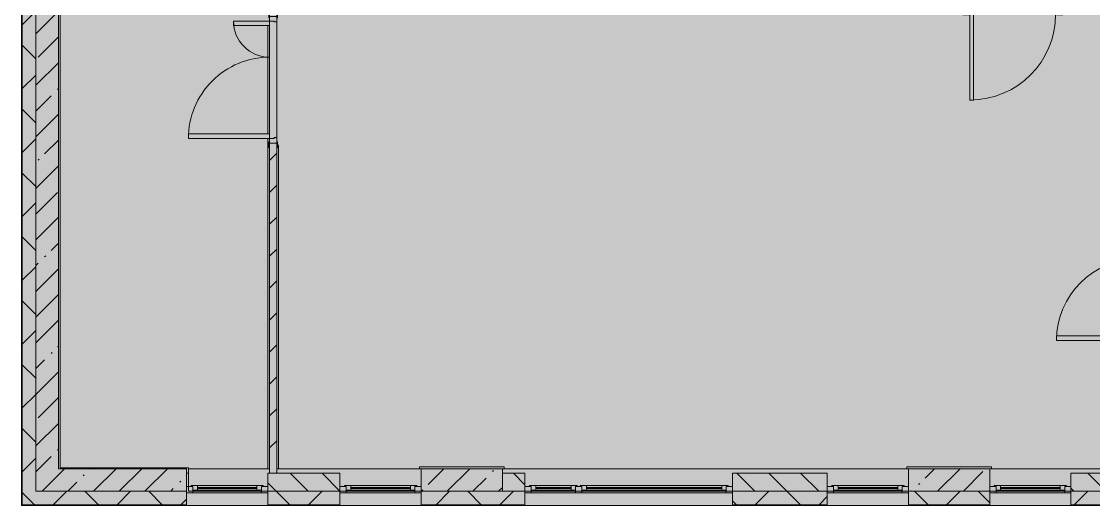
# Model space of a CAD drawing. Header units: millimetres. Extents: x 81773 to 282675, y -8553 to 29000.
# Drawn here: x 237003 to 248883, y -258 to 5100 of the extents above; entities that cross this region are included whole.
import ezdxf

# ---------------------------------------------------------------- set-up
doc = ezdxf.new("R2010")
doc.units = ezdxf.units.MM
doc.layers.add('A-DETL-GENF-5', color=7, linetype='Continuous', lineweight=9, true_color=0xc0c0c0, transparency=0.4)
for name, color, linetype, lineweight, true_color in [('A-DOOR-3', 7, 'Continuous', 5, 0xb7b7b7), ('A-DOOR-4', 7, 'Continuous', 5, 0xe2e2e2), ('A-DOOR-5', 7, 'Continuous', 5, 0xaaaaaa), ('A-DOOR-FRAM-2', 7, 'Continuous', 5, 0xe2e2e2), ('A-DOOR-FRAM-3', 7, 'Continuous', 5, 0xb7b7b7), ('A-DOOR-FRAM-4', 7, 'Continuous', 5, 0xaaaaaa), ('A-FLOR-2', 7, 'Continuous', 5, 0xb7b7b7), ('A-GLAZ-2', 7, 'Continuous', 5, 0x737373), ('A-WALL-3', 7, 'Continuous', 5, 0x737373), ('A-WALL-4', 7, 'Continuous', 9, 0x737373), ('I-WALL-5', 7, 'Continuous', 5, 0x737373), ('S-COLS-3', 7, 'Continuous', 5, 0x737373)]:
    doc.layers.add(name, color=color, linetype=linetype, lineweight=lineweight, true_color=true_color)
for name, color, linetype, lineweight in [('A-WALL', 7, 'Continuous', 9), ('A-WALL-2', 7, 'Continuous', 5), ('I-WALL-4', 7, 'Continuous', 5), ('S-COLS-2', 7, 'Continuous', 5)]:
    doc.layers.add(name, color=color, linetype=linetype, lineweight=lineweight)
pattern_1 = [(45, (147802.7, 0), (-353.5534, 353.5534), []), (135, (147802.7, 0), (-353.5534, -353.5534), [])]
pattern_2 = [(45, (147802.7, 0), (-285.1231, 285.1231), []), (45, (148087.8, 0), (-285.1231, 285.1231), [504.031, -100.806, 16.764, -84.042])]

# ---------------------------------------------------------------- blocks, each defined once
blk = doc.blocks.new('BSC_Колонна _Прямоугольная - 250х900-23282983-3_3_3_птичка')
at = {"layer": 'S-COLS-2'}
h = blk.add_hatch(dxfattribs=at)
h.set_pattern_fill('FP_105', color=256, style=0, pattern_type=2)
h.set_pattern_definition([(45, (-99480, -25), (-285.1231, 285.1231), []), (45, (-99194.88, -25), (-285.1231, 285.1231), [504.031, -100.806, 16.764, -84.042])])
h.paths.add_polyline_path([(450, -125), (450, 125), (-450, 125), (-450, -125), (-17, -125)])
at = {"layer": 'S-COLS-3'}
for p, q in [((450, 125), (-450, 125)), ((-450, 125), (-450, -125)), ((450, -125), (450, 125)), ((-450, -125), (450, -125))]:
    blk.add_line(p, q, dxfattribs=at)
blk = doc.blocks.new('110_Дверь_СКБ_1Ст_Внутренняя1 - Д-7а_л__950x2100h_Туалет-V141-3_3_3_птичка')
at = {"layer": 'A-DOOR-4'}
h = blk.add_hatch(color=256, dxfattribs=at)
h.paths.add_polyline_path([(487.5, 110), (487.5, 70), (477.5, 70), (477.5, 30), (512.5, 30), (512.5, 110)])
h.paths.add_polyline_path([(-462.5, 110), (-487.5, 110), (-487.5, 30), (-452.5, 30), (-452.5, 70), (-462.5, 70)])
at = {"layer": 'A-DOOR-5'}
h = blk.add_hatch(dxfattribs=at)
h.set_pattern_fill('FP_12', color=256, style=0, pattern_type=2)
h.set_pattern_definition([(135, (1776.41, 174.685), (-14.14214, -14.14214), []), (225, (1776.41, 174.685), (14.14214, -14.14214), [])])
h.paths.add_polyline_path([(537.5, 110), (512.5, 110), (512.5, -110), (537.5, -110)])
at = {"layer": 'A-DOOR-FRAM-2'}
for points in [[(447.5, 1060), (447.5, 110), (487.5, 110), (487.5, 1060)], [(-542.5, 118), (-542.5, 110), (-472.5, 110), (-472.5, 118)], [(-472.5, 30), (-487.5, 30), (-487.5, -110), (-472.5, -110)], [(567.5, 118), (497.5, 118), (497.5, 110), (567.5, 110)], [(512.5, 30), (497.5, 30), (497.5, -110), (512.5, -110)], [(-542.5, -110), (-542.5, -118), (-472.5, -118), (-472.5, -110)], [(567.5, -110), (497.5, -110), (497.5, -118), (567.5, -118)]]:
    blk.add_hatch(color=256, dxfattribs=at).paths.add_polyline_path(points)
at = {"layer": 'A-DOOR-FRAM-4'}
h = blk.add_hatch(dxfattribs=at)
h.set_pattern_fill('FP_13', color=256, style=0, pattern_type=2)
h.set_pattern_definition([(45, (-346.384, 174.685), (-14.1421, 14.1421), []), (135, (-346.384, 174.685), (-14.1421, -14.1421), [])])
h.paths.add_polyline_path([(-487.5, 110), (-512.5, 110), (-512.5, -110), (-487.5, -110)])
at = {"layer": 'A-DOOR-3'}
for p, q in [((487.5, 1060), (447.5, 1060)), ((447.5, 1060), (447.5, 110)), ((487.5, 110), (487.5, 1060)), ((447.5, 110), (487.5, 110))]:
    blk.add_line(p, q, dxfattribs=at)
blk.add_arc((487.5, 110), 950, 90, 180, dxfattribs=at)
at = {"layer": 'A-DOOR-FRAM-3'}
for p, q in [((-472.5, 118), (-542.5, 118)), ((-542.5, 118), (-542.5, 110)), ((-542.5, 110), (-472.5, 110)), ((-487.5, 110), (-512.5, 110)), ((-512.5, 110), (-512.5, -110)), ((-462.5, 110), (-487.5, 110)), ((-487.5, 110), (-487.5, 30)), ((-487.5, -110), (-487.5, 110)), ((-472.5, 110), (-487.5, 110)), ((-487.5, 110), (-487.5, 109)), ((-487.5, 109), (-472.5, 109)), ((-487.5, 30), (-452.5, 30)), ((-472.5, 30), (-487.5, 30)), ((-487.5, 30), (-487.5, -110)), ((-472.5, 110), (-472.5, 118)), ((-472.5, 109), (-472.5, 110)), ((-472.5, -110), (-472.5, 30)), ((-462.5, 70), (-462.5, 110)), ((-452.5, 70), (-462.5, 70)), ((-452.5, 30), (-452.5, 70)), ((487.5, 70), (477.5, 70)), ((477.5, 70), (477.5, 30)), ((477.5, 30), (512.5, 30)), ((487.5, 110), (487.5, 70)), ((512.5, 110), (487.5, 110)), ((567.5, 118), (497.5, 118)), ((497.5, 118), (497.5, 110)), ((512.5, 110), (497.5, 110)), ((497.5, 110), (497.5, 109)), ((497.5, 110), (567.5, 110)), ((497.5, 109), (512.5, 109)), ((512.5, 30), (497.5, 30)), ((497.5, 30), (497.5, -110)), ((512.5, 30), (512.5, 110)), ((537.5, 110), (512.5, 110)), ((512.5, 110), (512.5, -110)), ((512.5, 109), (512.5, 110)), ((512.5, -110), (512.5, 30)), ((537.5, -110), (537.5, 110)), ((567.5, 110), (567.5, 118)), ((-472.5, -110), (-542.5, -110)), ((-542.5, -110), (-542.5, -118)), ((-542.5, -118), (-472.5, -118)), ((-512.5, -110), (-487.5, -110)), ((-487.5, -110), (-472.5, -110)), ((-472.5, -118), (-472.5, -110)), ((497.5, -110), (512.5, -110)), ((567.5, -110), (497.5, -110)), ((497.5, -110), (497.5, -118)), ((497.5, -118), (567.5, -118)), ((512.5, -110), (537.5, -110)), ((567.5, -118), (567.5, -110))]:
    blk.add_line(p, q, dxfattribs=at)
blk = doc.blocks.new('110_Дверь_СКБ_2Ст - Д-5_п_ Из игровой в коридор-32215844-3_3_3_птичка')
at = {"layer": 'A-DOOR-4'}
for points in [[(-638, 40), (-588, 40), (-588, 940), (-638, 940)], [(612, 440), (612, 40), (662, 40), (662, 440)]]:
    blk.add_hatch(color=256, dxfattribs=at).paths.add_polyline_path(points)
h = blk.add_hatch(color=256, dxfattribs=at)
h.paths.add_polyline_path([(-688, 40), (-688, -40), (-628, -40), (-628, -10), (-638, -10), (-638, 40)])
h.paths.add_polyline_path([(652, -40), (712, -40), (712, 40), (662, 40), (662, -10), (652, -10)])
at = {"layer": 'A-DOOR-FRAM-2'}
for points in [[(-743, 40), (-673, 40), (-673, 48), (-743, 48)], [(698, 40), (767, 40), (767, 48), (698, 48)], [(-743, -48), (-673, -48), (-673, -40), (-743, -40)], [(698, -48), (767, -48), (767, -40), (698, -40)]]:
    blk.add_hatch(color=256, dxfattribs=at).paths.add_polyline_path(points)
at = {"layer": 'A-DOOR-3'}
for p, q in [((-638, 940), (-638, 40)), ((-588, 940), (-638, 940)), ((-588, 40), (-588, 940)), ((662, 440), (612, 440)), ((612, 440), (612, 40)), ((662, 40), (662, 440)), ((-638, 40), (-588, 40)), ((612, 40), (662, 40))]:
    blk.add_line(p, q, dxfattribs=at)
for centre, radius, start, end in [((-638, 40), 900, 0, 90), ((662, 40), 400, 90, 180)]:
    blk.add_arc(centre, radius, start, end, dxfattribs=at)
at = {"layer": 'A-DOOR-FRAM-3'}
for p, q in [((-673, 48), (-743, 48)), ((-743, 48), (-743, 40)), ((-743, 40), (-673, 40)), ((-638, 40), (-688, 40)), ((-688, 40), (-688, -40)), ((-673, 40), (-673, 48)), ((-638, -10), (-638, 40)), ((662, 40), (662, -10)), ((712, 40), (662, 40)), ((767, 48), (698, 48)), ((698, 48), (698, 40)), ((698, 40), (767, 40)), ((712, -40), (712, 40)), ((767, 40), (767, 48)), ((-673, -40), (-743, -40)), ((-743, -40), (-743, -48)), ((-743, -48), (-673, -48)), ((-688, -40), (-628, -40)), ((-673, -39), (-688, -39)), ((-688, -39), (-688, -40)), ((-688, -40), (-673, -40)), ((-673, -40), (-673, -39)), ((-673, -48), (-673, -40)), ((-628, -10), (-638, -10)), ((-628, -40), (-628, -10)), ((662, -10), (652, -10)), ((652, -10), (652, -40)), ((652, -40), (712, -40)), ((712, -39), (698, -39)), ((698, -39), (698, -40)), ((698, -40), (712, -40)), ((767, -40), (698, -40)), ((698, -40), (698, -48)), ((698, -48), (767, -48)), ((712, -40), (712, -39)), ((767, -48), (767, -40))]:
    blk.add_line(p, q, dxfattribs=at)
blk = doc.blocks.new('BSC_Колонна _Прямоугольная - 250х900-V142-3_3_3_птичка')
at = {"layer": 'S-COLS-2'}
h = blk.add_hatch(dxfattribs=at)
h.set_pattern_fill('FP_107', color=256, style=0, pattern_type=2)
h.set_pattern_definition([(45, (-94080, -25), (-285.1231, 285.1231), []), (45, (-93794.88, -25), (-285.1231, 285.1231), [504.031, -100.806, 16.764, -84.042])])
h.paths.add_polyline_path([(450, -125), (450, 125), (-450, 125), (-450, -125), (84, -125)])
at = {"layer": 'S-COLS-3'}
for p, q in [((450, 125), (-450, 125)), ((-450, 125), (-450, -125)), ((450, -125), (450, 125)), ((-450, -125), (450, -125))]:
    blk.add_line(p, q, dxfattribs=at)
blk = doc.blocks.new('120_Окно_СКБ_1Ст - 120_Окно_СКБ_1Ст 900х2500_h_ с форточкой-V144-3_3_3_птичка')
at = {"layer": 'A-GLAZ-2'}
for p, q in [((-450, -127), (-450, -57)), ((-450, -57), (-380, -57)), ((450, -57), (-450, -57)), ((-380, -57), (-380, -127)), ((380, -87), (-380, -87)), ((-380, -87), (-380, -127)), ((-330, -137), (-330, -87)), ((-330, -107), (330, -107)), ((330, -117), (-330, -117)), ((330, -137), (330, -87)), ((380, -127), (380, -57)), ((380, -57), (450, -57)), ((380, -127), (380, -87)), ((450, -57), (450, -127)), ((-380, -127), (-450, -127)), ((-450, -127), (-400, -127)), ((-380, -127), (-400, -127)), ((-400, -127), (-400, -137)), ((-400, -137), (400, -137)), ((400, -137), (-400, -137)), ((450, -127), (380, -127)), ((400, -127), (380, -127)), ((400, -127), (450, -127)), ((400, -137), (400, -127))]:
    blk.add_line(p, q, dxfattribs=at)
blk = doc.blocks.new('120_Окно_СКБ_2Ст_Фрамуга сверху - 120_Окно_СКБ_2Ст_2300х2500_h_ ДОО-19727959-3_3_3_птичка')
at = {"layer": 'A-GLAZ-2'}
for p, q in [((-1150, -127), (-1150, -57)), ((-1150, -57), (-1080, -57)), ((1150, -57), (-1150, -57)), ((-1080, -57), (-1080, -127)), ((-1080, -57), (1080, -57)), ((520, -87), (-1080, -87)), ((-1080, -87), (-1080, -127)), ((-1030, -137), (-1030, -87)), ((-1030, -107), (470, -107)), ((470, -117), (-1030, -117)), ((470, -137), (470, -87)), ((520, -127), (520, -57)), ((520, -57), (590, -57)), ((520, -127), (520, -87)), ((590, -57), (590, -127)), ((1080, -87), (590, -87)), ((590, -87), (590, -127)), ((640, -137), (640, -87)), ((640, -107), (1030, -107)), ((1030, -117), (640, -117)), ((1030, -137), (1030, -87)), ((1080, -127), (1080, -57)), ((1080, -57), (1150, -57)), ((1080, -127), (1080, -87)), ((1150, -57), (1150, -127)), ((-1080, -127), (-1150, -127)), ((-1150, -127), (-1100, -127)), ((-1080, -127), (-1100, -127)), ((-1100, -127), (-1100, -137)), ((-1100, -137), (540, -137)), ((540, -137), (-1100, -137)), ((590, -127), (520, -127)), ((540, -127), (520, -127)), ((540, -127), (570, -127)), ((540, -127), (570, -127)), ((540, -137), (540, -127)), ((590, -127), (570, -127)), ((570, -127), (570, -137)), ((570, -137), (1100, -137)), ((1100, -137), (570, -137)), ((1150, -127), (1080, -127)), ((1100, -127), (1080, -127)), ((1100, -127), (1150, -127)), ((1100, -137), (1100, -127))]:
    blk.add_line(p, q, dxfattribs=at)
blk = doc.blocks.new('120_Окно_СКБ_1Ст - 120_Окно_СКБ_1Ст 900х2500_h_ с форточкой-V145-3_3_3_птичка')
at = {"layer": 'A-GLAZ-2'}
for p, q in [((-450, -127), (-450, -57)), ((-450, -57), (-380, -57)), ((450, -57), (-450, -57)), ((-380, -57), (-380, -127)), ((380, -87), (-380, -87)), ((-380, -87), (-380, -127)), ((-330, -137), (-330, -87)), ((-330, -107), (330, -107)), ((330, -117), (-330, -117)), ((330, -137), (330, -87)), ((380, -127), (380, -57)), ((380, -57), (450, -57)), ((380, -127), (380, -87)), ((450, -57), (450, -127)), ((-380, -127), (-450, -127)), ((-450, -127), (-400, -127)), ((-380, -127), (-400, -127)), ((-400, -127), (-400, -137)), ((-400, -137), (400, -137)), ((400, -137), (-400, -137)), ((450, -127), (380, -127)), ((400, -127), (380, -127)), ((400, -127), (450, -127)), ((400, -137), (400, -127))]:
    blk.add_line(p, q, dxfattribs=at)
blk = doc.blocks.new('120_Окно_СКБ_1Ст - 120_Окно_СКБ_1Ст 900х2500_h_ с форточкой-22876038-3_3_3_птичка')
at = {"layer": 'A-GLAZ-2'}
for p, q in [((-450, -127), (-450, -57)), ((-450, -57), (-380, -57)), ((450, -57), (-450, -57)), ((-380, -57), (-380, -127)), ((380, -87), (-380, -87)), ((-380, -87), (-380, -127)), ((-330, -137), (-330, -87)), ((-330, -107), (330, -107)), ((330, -117), (-330, -117)), ((330, -137), (330, -87)), ((380, -127), (380, -57)), ((380, -57), (450, -57)), ((380, -127), (380, -87)), ((450, -57), (450, -127)), ((-380, -127), (-450, -127)), ((-450, -127), (-400, -127)), ((-380, -127), (-400, -127)), ((-400, -127), (-400, -137)), ((-400, -137), (400, -137)), ((400, -137), (-400, -137)), ((450, -127), (380, -127)), ((400, -127), (380, -127)), ((400, -127), (450, -127)), ((400, -137), (400, -127))]:
    blk.add_line(p, q, dxfattribs=at)
blk = doc.blocks.new('110_Дверь_СКБ_2Ст - Д-5_п__в составе перегородки _не входит в спец__-V267-3_3_3_птичка')
at = {"layer": 'A-DOOR-4'}
h = blk.add_hatch(color=256, dxfattribs=at)
h.paths.add_polyline_path([(712, 60), (652, 60), (652, 30), (662, 30), (662, -20), (712, -20), (712, -8)])
h.paths.add_polyline_path([(-628, 60), (-688, 60), (-688, -20), (-638, -20), (-638, 30), (-628, 30)])
for points in [[(-588, -420), (-588, -20), (-638, -20), (-638, -420)], [(662, -20), (612, -20), (612, -920), (662, -920)]]:
    blk.add_hatch(color=256, dxfattribs=at).paths.add_polyline_path(points)
at = {"layer": 'A-DOOR-FRAM-2'}
for points in [[(-672, 28), (-743, 28), (-743, 20), (-672, 20)], [(768, 28), (698, 28), (698, 20), (768, 20)], [(-672, -20), (-743, -20), (-743, -28), (-672, -28)], [(768, -20), (698, -20), (698, -28), (768, -28)]]:
    blk.add_hatch(color=256, dxfattribs=at).paths.add_polyline_path(points)
at = {"layer": 'A-DOOR-3'}
for p, q in [((-638, -20), (-588, -20)), ((-638, -420), (-638, -20)), ((-588, -20), (-588, -420)), ((612, -20), (662, -20)), ((612, -920), (612, -20)), ((662, -20), (662, -920)), ((-588, -420), (-638, -420)), ((662, -920), (612, -920))]:
    blk.add_line(p, q, dxfattribs=at)
for centre, radius, start, end in [((-638, -20), 400, 270, 0), ((662, -20), 900, 180, 270)]:
    blk.add_arc(centre, radius, start, end, dxfattribs=at)
at = {"layer": 'A-DOOR-FRAM-3'}
for p, q in [((-743, 28), (-672, 28)), ((-743, 20), (-743, 28)), ((-672, 20), (-743, 20)), ((-688, 60), (-628, 60)), ((-688, -20), (-688, 60)), ((-688, 20), (-672, 20)), ((-688, 19), (-688, 20)), ((-672, 19), (-688, 19)), ((-672, 28), (-672, 20)), ((-672, 20), (-672, 19)), ((-638, 30), (-638, -20)), ((-628, 30), (-638, 30)), ((-628, 60), (-628, 30)), ((652, 60), (712, 60)), ((652, 30), (652, 60)), ((662, 30), (652, 30)), ((662, -20), (662, 30)), ((698, 20), (698, 28)), ((698, 28), (768, 28)), ((698, 19), (698, 20)), ((698, 20), (712, 20)), ((768, 20), (698, 20)), ((712, 19), (698, 19)), ((712, 60), (712, -20)), ((712, 20), (712, 19)), ((768, 28), (768, 20)), ((-743, -20), (-672, -20)), ((-743, -28), (-743, -20)), ((-672, -28), (-743, -28)), ((-638, -20), (-688, -20)), ((-672, -20), (-672, -28)), ((712, -20), (662, -20)), ((698, -28), (698, -20)), ((698, -20), (768, -20)), ((768, -28), (698, -28)), ((768, -20), (768, -28))]:
    blk.add_line(p, q, dxfattribs=at)

msp = doc.modelspace()

# ---------------------------------------------------------------- hatches: boundary and pattern name
at = {"layer": 'A-DETL-GENF-5'}
msp.add_hatch(color=256, dxfattribs=at).paths.add_polyline_path([(269518.6, -258), (273035.7, -258), (273035.7, 21479), (241135.7, 21479), (241135.7, 27379), (232372.7, 27379), (232372.7, 10208.3), (237012.7, 10208.3), (237012.7, -258), (268458.9, -258)])
at = {"layer": 'A-WALL-2'}
h = msp.add_hatch(dxfattribs=at)
h.set_pattern_fill('FP_84', color=256, style=0, pattern_type=2)
h.set_pattern_definition(pattern_1)
h.paths.add_polyline_path([(237012.7, -100), (237162.7, -100), (237162.7, 10392), (237012.7, 10392), (237012.7, 912.3)])
h = msp.add_hatch(dxfattribs=at)
h.set_pattern_fill('FP_82', color=256, style=0, pattern_type=2)
h.set_pattern_definition([(135, (147802.7, 0), (-176.7767, -176.7767), [])])
h.paths.add_polyline_path([(269232.7, -100), (269232.7, 100), (268932.7, 100), (268932.7, -100)])
h.paths.add_polyline_path([(263782.7, -100), (264832.7, -100), (264832.7, 100), (263782.7, 100)])
h.paths.add_polyline_path([(257632.7, -100), (257632.7, 100), (256732.7, 100), (256732.7, -100), (257332.4, -100)])
h.paths.add_polyline_path([(267132.7, -100), (267132.7, 100), (266632.7, 100), (266632.7, -100), (266869.4, -100)])
h.paths.add_polyline_path([(258532.7, -100), (259432.7, -100), (259432.7, 100), (258532.7, 100)])
h.paths.add_polyline_path([(261482.7, -100), (261482.7, 100), (261232.7, 100), (261232.7, -100)])
h.paths.add_polyline_path([(242496.9, -100), (242582.7, -100), (242582.7, 100), (242332.7, 100), (242332.7, -100)])
h.paths.add_polyline_path([(248632.7, -100), (249532.7, -100), (249532.7, 100), (248632.7, 100)])
h.paths.add_polyline_path([(244882.7, -100), (245932.7, -100), (245932.7, 100), (244882.7, 100)])
h.paths.add_polyline_path([(253623.5, -100), (254032.7, -100), (254032.7, 100), (252982.7, 100), (252982.7, -100)])
h.paths.add_polyline_path([(250682.7, -100), (250682.7, 100), (250432.7, 100), (250432.7, -100), (250444.5, -100)])
h.paths.add_polyline_path([(239732.7, -100), (240532.7, -100), (240532.7, 100), (239732.7, 100)])
h = msp.add_hatch(dxfattribs=at)
h.set_pattern_fill('FP_84', color=256, style=0, pattern_type=2)
h.set_pattern_definition(pattern_1)
h.paths.add_polyline_path([(271637.9, -250), (272882.7, -250), (272882.7, -100), (271532.7, -100), (271532.7, -250)])
h.paths.add_polyline_path([(268458.9, -250), (269232.7, -250), (269232.7, -100), (268032.7, -100), (268032.7, -250)])
h.paths.add_polyline_path([(257632.7, -250), (257632.7, -100), (256732.7, -100), (256732.7, -250), (257332.4, -250)])
h.paths.add_polyline_path([(258532.7, -250), (259432.7, -250), (259432.7, -100), (258532.7, -100)])
h.paths.add_polyline_path([(255742.8, -250), (255832.7, -250), (255832.7, -100), (254932.7, -100), (254932.7, -250)])
h.paths.add_polyline_path([(260332.7, -250), (261482.7, -250), (261482.7, -100), (260332.7, -100)])
h.paths.add_polyline_path([(267132.7, -250), (267132.7, -100), (265732.7, -100), (265732.7, -250), (266869.4, -250)])
h.paths.add_polyline_path([(263782.7, -250), (264832.7, -250), (264832.7, -100), (263782.7, -100)])
h.paths.add_polyline_path([(248632.7, -250), (250682.7, -250), (250682.7, -100), (248632.7, -100)])
h.paths.add_polyline_path([(242582.7, -250), (242582.7, -100), (241432.7, -100), (241432.7, -250), (242496.9, -250)])
h.paths.add_polyline_path([(244882.7, -250), (245932.7, -250), (245932.7, -100), (244882.7, -100)])
h.paths.add_polyline_path([(247732.7, -250), (247732.7, -100), (246832.7, -100), (246832.7, -250), (247265.5, -250)])
h.paths.add_polyline_path([(253623.5, -250), (254032.7, -250), (254032.7, -100), (252982.7, -100), (252982.7, -250)])
h.paths.add_polyline_path([(239847.8, -250), (240532.7, -250), (240532.7, -100), (239732.7, -100), (239732.7, -250)])
h.paths.add_polyline_path([(238832.7, -250), (238832.7, -100), (237012.7, -100), (237012.7, -250), (238788.1, -250)])
at = {"layer": 'I-WALL-4'}
h = msp.add_hatch(dxfattribs=at)
h.set_pattern_fill('FP_85', color=256, style=0, pattern_type=2)
h.set_pattern_definition([(45, (147802.7, 0), (-176.7767, 176.7767), [])])
h.paths.add_polyline_path([(239832.7, 100), (239832.7, 3755), (239752.7, 3755), (239752.7, 100)])
h.paths.add_polyline_path([(239832.7, 5155), (239832.7, 10400), (239752.7, 10400), (239752.7, 5155), (239802.7, 5155)])
h = msp.add_hatch(dxfattribs=at)
h.set_pattern_fill('FP_80', color=256, style=0, pattern_type=2)
h.set_pattern_definition(pattern_2)
h.paths.add_polyline_path([(237412.7, 100), (237412.7, 7700), (237162.7, 7700), (237162.7, 100)])
h = msp.add_hatch(dxfattribs=at)
h.set_pattern_fill('FP_80', color=256, style=0, pattern_type=2)
h.set_pattern_definition(pattern_2)
h.paths.add_polyline_path([(238788.1, -100), (238832.7, -100), (238832.7, 150), (237412.7, 150), (237412.7, 100), (237162.7, 100), (237162.7, -100)])

# ---------------------------------------------------------------- linework, layer by layer
at = {"layer": 'A-FLOR-2'}
for p, q in [((237432.7, 10380), (237432.7, 160)), ((239732.7, 3855), (239732.7, 5055)), ((239732.7, 3805), (239732.7, 150)), ((239732.7, 3730), (239744.7, 3730)), ((239840.7, 3730), (239852.7, 3730)), ((239852.7, 3730), (239852.7, 150)), ((237432.7, 160), (238852.7, 160)), ((238852.7, 160), (238852.7, 120)), ((241412.2, 150), (241412.2, 170)), ((241412.2, 170), (242352.2, 170)), ((242352.2, 170), (242352.2, 150)), ((246812.2, 150), (246812.2, 170)), ((246812.2, 170), (247752.2, 170)), ((247752.2, 170), (247752.2, 150))]:
    msp.add_line(p, q, dxfattribs=at)
at = {"layer": 'A-WALL'}
msp.add_line((237009.7, 10395), (237009.7, -253), dxfattribs=at)
at = {"layer": 'A-WALL-2'}
msp.add_line((237004.7, 10400), (237004.7, -258), dxfattribs=at)
at = {"layer": 'A-WALL-3'}
for p, q in [((238832.7, 100), (238853.2, 100)), ((239752.7, 100), (239732.7, 100)), ((239732.7, 100), (239732.7, -258)), ((240532.7, 100), (239832.7, 100)), ((240532.7, -258), (240532.7, 100)), ((242582.7, 100), (242332.7, 100)), ((242582.7, -258), (242582.7, 100)), ((245932.7, 100), (244882.7, 100)), ((244882.7, 100), (244882.7, -258)), ((245932.7, -258), (245932.7, 100)), ((249372.7, 100), (248632.7, 100)), ((248632.7, 100), (248632.7, -258)), ((238832.7, -100), (237162.7, -100)), ((238832.7, -258), (238832.7, -100)), ((238853.2, -100), (238853.2, -100)), ((238853.2, -100), (239732.7, -100)), ((240532.7, -100), (241432.7, -100)), ((241432.7, -100), (241432.7, -258)), ((242582.7, -100), (244882.7, -100)), ((245932.7, -100), (246832.7, -100)), ((246832.7, -100), (246832.7, -258)), ((247732.7, -258), (247732.7, -100)), ((247732.7, -100), (248632.7, -100)), ((237004.7, -258), (240532.7, -258)), ((240532.7, -258), (254932.7, -258))]:
    msp.add_line(p, q, dxfattribs=at)
at = {"layer": 'A-WALL-4'}
for p, q in [((237012.7, 10392), (237012.7, -250)), ((239752.7, 100), (239832.7, 100)), ((239732.7, -100), (240532.7, -100)), ((240532.7, -100), (239732.7, -100)), ((242332.7, -100), (242582.7, -100)), ((242582.7, -100), (242332.7, -100)), ((244882.7, -100), (245932.7, -100)), ((245932.7, -100), (244882.7, -100)), ((248632.7, -100), (249532.7, -100)), ((249532.7, -100), (248632.7, -100)), ((237012.7, -250), (238832.7, -250)), ((237012.7, -253), (238832.7, -253)), ((239732.7, -250), (240532.7, -250)), ((239732.7, -253), (240532.7, -253)), ((241432.7, -250), (242582.7, -250)), ((241432.7, -253), (242582.7, -253)), ((244882.7, -250), (245932.7, -250)), ((244882.7, -253), (245932.7, -253)), ((246832.7, -250), (247732.7, -250)), ((246832.7, -253), (247732.7, -253)), ((248632.7, -250), (250682.7, -250)), ((248632.7, -253), (250682.7, -253))]:
    msp.add_line(p, q, dxfattribs=at)
at = {"layer": 'I-WALL-5'}
for p, q in [((237162.7, 10400), (237162.7, -100)), ((237412.7, 150), (237412.7, 10400)), ((239752.7, 3855), (239752.7, 5055)), ((239832.7, 5095), (239832.7, 3815)), ((239752.7, 3700), (239752.7, 100)), ((239832.7, 100), (239832.7, 3700)), ((238832.7, 150), (237412.7, 150)), ((238832.7, -100), (238832.7, 150)), ((238853.2, 150), (239752.7, 150)), ((238853.2, -100), (238853.2, 150)), ((239832.7, 150), (241432.7, 150)), ((242332.7, 150), (246832.7, 150)), ((247732.7, 150), (249372.7, 150)), ((237162.7, -100), (238832.7, -100))]:
    msp.add_line(p, q, dxfattribs=at)

# ---------------------------------------------------------------- block references
at = {"layer": 'A-DOOR-3'}
for name, p, rotation in [('110_Дверь_СКБ_1Ст_Внутренняя1 - Д-7а_л__950x2100h_Туалет-V141-3_3_3_птичка', (248000.2, 5290), 180), ('110_Дверь_СКБ_2Ст - Д-5_п_ Из игровой в коридор-32215844-3_3_3_птичка', (239792.7, 4442.5), 89.99999999999991), ('110_Дверь_СКБ_2Ст - Д-5_п__в составе перегородки _не входит в спец__-V267-3_3_3_птичка', (249392.7, 2232.5), 270)]:
    msp.add_blockref(name, p, dxfattribs=dict(at, rotation=rotation))
at = {"layer": 'A-GLAZ-2', "rotation": 180}
for name, p in [('120_Окно_СКБ_1Ст - 120_Окно_СКБ_1Ст 900х2500_h_ с форточкой-V144-3_3_3_птичка', (239282.7, -175)), ('120_Окно_СКБ_1Ст - 120_Окно_СКБ_1Ст 900х2500_h_ с форточкой-22876038-3_3_3_птичка', (240982.7, -175)), ('120_Окно_СКБ_2Ст_Фрамуга сверху - 120_Окно_СКБ_2Ст_2300х2500_h_ ДОО-19727959-3_3_3_птичка', (243732.7, -175)), ('120_Окно_СКБ_1Ст - 120_Окно_СКБ_1Ст 900х2500_h_ с форточкой-V145-3_3_3_птичка', (246382.7, -175)), ('120_Окно_СКБ_1Ст - 120_Окно_СКБ_1Ст 900х2500_h_ с форточкой-22876038-3_3_3_птичка', (248182.7, -175))]:
    msp.add_blockref(name, p, dxfattribs=at)
at = {"layer": 'S-COLS-3'}
for name, p in [('BSC_Колонна _Прямоугольная - 250х900-V142-3_3_3_птичка', (241882.7, 25)), ('BSC_Колонна _Прямоугольная - 250х900-23282983-3_3_3_птичка', (247282.7, 25))]:
    msp.add_blockref(name, p, dxfattribs=at)

doc.saveas('drawing.dxf')
